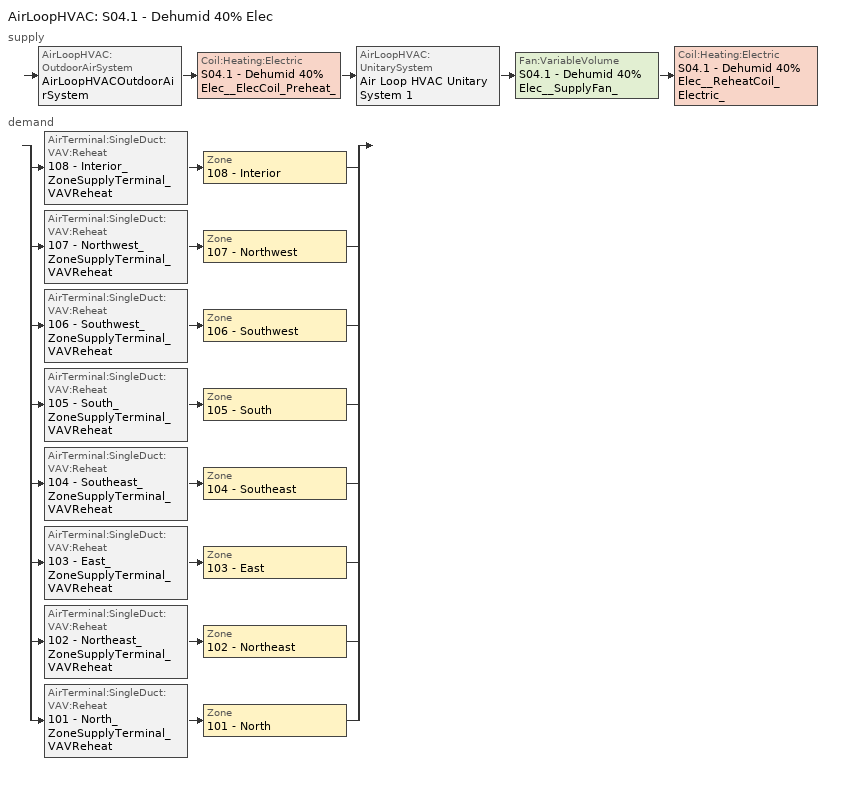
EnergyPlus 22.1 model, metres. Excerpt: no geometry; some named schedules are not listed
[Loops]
AirLoopHVAC 'S04.1 - Dehumid 40% Elec'
 supply: AirLoopHVAC:OutdoorAirSystem 'AirLoopHVACOutdoorAirSystem' > Coil:Heating:Electric 'S04.1 - Dehumid 40% Elec__ElecCoil_Preheat_' > AirLoopHVAC:UnitarySystem 'Air Loop HVAC Unitary System 1' > Fan:VariableVolume 'S04.1 - Dehumid 40% Elec__SupplyFan_' > Coil:Heating:Electric 'S04.1 - Dehumid 40% Elec__ReheatCoil_Electric_'
 demand: split
  | AirTerminal:SingleDuct:VAV:Reheat '108 - Interior_ZoneSupplyTerminal_VAVReheat' > Zone '108 - Interior'
  | AirTerminal:SingleDuct:VAV:Reheat '107 - Northwest_ZoneSupplyTerminal_VAVReheat' > Zone '107 - Northwest'
  | AirTerminal:SingleDuct:VAV:Reheat '106 - Southwest_ZoneSupplyTerminal_VAVReheat' > Zone '106 - Southwest'
  | AirTerminal:SingleDuct:VAV:Reheat '105 - South_ZoneSupplyTerminal_VAVReheat' > Zone '105 - South'
  | AirTerminal:SingleDuct:VAV:Reheat '104 - Southeast_ZoneSupplyTerminal_VAVReheat' > Zone '104 - Southeast'
  | AirTerminal:SingleDuct:VAV:Reheat '103 - East_ZoneSupplyTerminal_VAVReheat' > Zone '103 - East'
  | AirTerminal:SingleDuct:VAV:Reheat '102 - Northeast_ZoneSupplyTerminal_VAVReheat' > Zone '102 - Northeast'
  | AirTerminal:SingleDuct:VAV:Reheat '101 - North_ZoneSupplyTerminal_VAVReheat' > Zone '101 - North'
[SizingPeriod:DesignDay] Day of Month=21; Day Type=SummerDesignDay; Dry-Bulb Temperature Range Modifier Type=DifferenceSchedule; Humidity Condition Type=WetBulbProfileDifferenceSchedule; Barometric Pressure {Pa}=98465.9; Wind Speed {m/s}=9.02; Wind Direction {deg}=0; Rain Indicator=No; Snow Indicator=No; Solar Model Indicator=Schedule
Name | Month | Maximum Dry-Bulb Temperature {C} | Dry-Bulb Temperature Range Modifier Day Schedule | Wetbulb or DewPoint at Maximum Dry-Bulb {C} | Humidity Condition Day Schedule | Daylight Saving Time Indicator | Beam Solar Day Schedule | Diffuse Solar Day Schedule
04:CDD_Indianapolis Intl_ IN_ USA_April | 4 | 22.3889 | DrybulbTemperatureScheduleDayForDesignWeather_April | 18.3334 | WetbulbTemperatureScheduleDayForDesignWeather_April | Yes | BeamRadiationScheduleDayForDesignWeather_April | DiffuseRadiationScheduleDayForDesignWeather_April
05:CDD_Indianapolis Intl_ IN_ USA_May | 5 | 27.5333 | DrybulbTemperatureScheduleDayForDesignWeather_May | 21.1126 | WetbulbTemperatureScheduleDayForDesignWeather_May | Yes | BeamRadiationScheduleDayForDesignWeather_May | DiffuseRadiationScheduleDayForDesignWeather_May
06:CDD_Indianapolis Intl_ IN_ USA_June | 6 | 31.2778 | DrybulbTemperatureScheduleDayForDesignWeather_June | 22.7842 | WetbulbTemperatureScheduleDayForDesignWeather_June | Yes | BeamRadiationScheduleDayForDesignWeather_June | DiffuseRadiationScheduleDayForDesignWeather_June
07:CDD_Indianapolis Intl_ IN_ USA_July | 7 | 32.9444 | DrybulbTemperatureScheduleDayForDesignWeather_July | 23.8889 | WetbulbTemperatureScheduleDayForDesignWeather_July | Yes | BeamRadiationScheduleDayForDesignWeather_July | DiffuseRadiationScheduleDayForDesignWeather_July
08:CDD_Indianapolis Intl_ IN_ USA_August | 8 | 32.9444 | DrybulbTemperatureScheduleDayForDesignWeather_August | 23.8889 | WetbulbTemperatureScheduleDayForDesignWeather_August | Yes | BeamRadiationScheduleDayForDesignWeather_August | DiffuseRadiationScheduleDayForDesignWeather_August
09:CDD_Indianapolis Intl_ IN_ USA_September | 9 | 29.7556 | DrybulbTemperatureScheduleDayForDesignWeather_September | 22.2256 | WetbulbTemperatureScheduleDayForDesignWeather_September | Yes | BeamRadiationScheduleDayForDesignWeather_September | DiffuseRadiationScheduleDayForDesignWeather_September
10:CDD_Indianapolis Intl_ IN_ USA_October | 10 | 24.0556 | DrybulbTemperatureScheduleDayForDesignWeather_October | 19.4447 | WetbulbTemperatureScheduleDayForDesignWeather_October | Yes | BeamRadiationScheduleDayForDesignWeather_October | DiffuseRadiationScheduleDayForDesignWeather_October
11:CDD_Indianapolis Intl_ IN_ USA_November | 11 | 18.6444 | DrybulbTemperatureScheduleDayForDesignWeather_November | 16.1122 | WetbulbTemperatureScheduleDayForDesignWeather_November | No | BeamRadiationScheduleDayForDesignWeather_November | DiffuseRadiationScheduleDayForDesignWeather_November
12:CDD_Indianapolis Intl_ IN_ USA_December | 12 | 11.8333 | DrybulbTemperatureScheduleDayForDesignWeather_December | 11.1063 | WetbulbTemperatureScheduleDayForDesignWeather_December | No | BeamRadiationScheduleDayForDesignWeather_December | DiffuseRadiationScheduleDayForDesignWeather_December
[ZoneControl:Thermostat] Temperature Difference Between Cutout And Setpoint {deltaC}=0
Name | Zone or ZoneList | Control Type Schedule | Control 1
101 - North Thermostat | 101 - North | 101 - North Thermostat Schedule | S04.1 - Dehumid 40% Elec_Tstat 7
102 - Northeast Thermostat | 102 - Northeast | 102 - Northeast Thermostat Schedule | S04.1 - Dehumid 40% Elec_Tstat 6
103 - East Thermostat | 103 - East | 103 - East Thermostat Schedule | S04.1 - Dehumid 40% Elec_Tstat 5
104 - Southeast Thermostat | 104 - Southeast | 104 - Southeast Thermostat Schedule | S04.1 - Dehumid 40% Elec_Tstat 4
105 - South Thermostat | 105 - South | 105 - South Thermostat Schedule | S04.1 - Dehumid 40% Elec_Tstat 3
106 - Southwest Thermostat | 106 - Southwest | 106 - Southwest Thermostat Schedule | S04.1 - Dehumid 40% Elec_Tstat 2
107 - Northwest Thermostat | 107 - Northwest | 107 - Northwest Thermostat Schedule | S04.1 - Dehumid 40% Elec_Tstat 1
108 - Interior Thermostat | 108 - Interior | 108 - Interior Thermostat Schedule | S04.1 - Dehumid 40% Elec_Tstat
[ThermostatSetpoint:DualSetpoint] Heating Setpoint Temperature Schedule=Fan / Tstat_HtgSp; Cooling Setpoint Temperature Schedule=Fan / Tstat_ClgSp
S04.1 - Dehumid 40% Elec_Tstat 7; S04.1 - Dehumid 40% Elec_Tstat 6; S04.1 - Dehumid 40% Elec_Tstat 5; S04.1 - Dehumid 40% Elec_Tstat 4; S04.1 - Dehumid 40% Elec_Tstat 3; S04.1 - Dehumid 40% Elec_Tstat 2; S04.1 - Dehumid 40% Elec_Tstat 1; S04.1 - Dehumid 40% Elec_Tstat
[AirTerminal:SingleDuct:VAV:Reheat] Availability Schedule=ZoneTerminalReheatCoil_Sch; Zone Minimum Air Flow Input Method=Scheduled; Constant Minimum Air Flow Fraction=0.3; Fixed Minimum Air Flow Rate {m3/s}=0; Maximum Hot Water or Steam Flow Rate {m3/s}=0; Minimum Hot Water or Steam Flow Rate {m3/s}=0; Convergence Tolerance=0.001; Damper Heating Action=Normal; Maximum Flow per Zone Floor Area During Reheat {m3/s-m2}=Autocalculate; Maximum Flow Fraction During Reheat=Autocalculate; Maximum Reheat Air Temperature {C}=1500
Name | Maximum Air Flow Rate {m3/s} | Minimum Air Flow Fraction Schedule | Reheat Coil
101 - North_ZoneSupplyTerminal_VAVReheat | 0.584284 | 101 - North_MinAirFlowFractionSch | 101 - North_SupplyReheat_ElectricCoil
102 - Northeast_ZoneSupplyTerminal_VAVReheat | 0.39186 | 102 - Northeast_MinAirFlowFractionSch | 102 - Northeast_SupplyReheat_ElectricCoil
103 - East_ZoneSupplyTerminal_VAVReheat | 0.375006 | 103 - East_MinAirFlowFractionSch | 103 - East_SupplyReheat_ElectricCoil
104 - Southeast_ZoneSupplyTerminal_VAVReheat | 0.3127 | 104 - Southeast_MinAirFlowFractionSch | 104 - Southeast_SupplyReheat_ElectricCoil
105 - South_ZoneSupplyTerminal_VAVReheat | 0.380469 | 105 - South_MinAirFlowFractionSch | 105 - South_SupplyReheat_ElectricCoil
106 - Southwest_ZoneSupplyTerminal_VAVReheat | 0.860251 | 106 - Southwest_MinAirFlowFractionSch | 106 - Southwest_SupplyReheat_ElectricCoil
107 - Northwest_ZoneSupplyTerminal_VAVReheat | 0.481161 | 107 - Northwest_MinAirFlowFractionSch | 107 - Northwest_SupplyReheat_ElectricCoil
108 - Interior_ZoneSupplyTerminal_VAVReheat | 1.23327 | 108 - Interior_MinAirFlowFractionSch | 108 - Interior_SupplyReheat_ElectricCoil
[Coil:Heating:Electric] Efficiency=1
Name | Availability Schedule | Nominal Capacity {W}
101 - North_SupplyReheat_ElectricCoil | ZoneTerminalReheatCoil_Sch | 7643.73
102 - Northeast_SupplyReheat_ElectricCoil | ZoneTerminalReheatCoil_Sch | 6262.92
103 - East_SupplyReheat_ElectricCoil | ZoneTerminalReheatCoil_Sch | 4533.46
104 - Southeast_SupplyReheat_ElectricCoil | ZoneTerminalReheatCoil_Sch | 3471.6
105 - South_SupplyReheat_ElectricCoil | ZoneTerminalReheatCoil_Sch | 4249.03
106 - Southwest_SupplyReheat_ElectricCoil | ZoneTerminalReheatCoil_Sch | 10354.9
107 - Northwest_SupplyReheat_ElectricCoil | ZoneTerminalReheatCoil_Sch | 5527.09
108 - Interior_SupplyReheat_ElectricCoil | ZoneTerminalReheatCoil_Sch | 7037.98
S04.1 - Dehumid 40% Elec__ElecCoil_Preheat_ | PreheatCoil_Sch | Autosize
S04.1 - Dehumid 40% Elec__ReheatCoil_Electric_ | DehumidReheatCoil_Sch | Autosize
[Zone equipment]
101 - North: 101 - North_ZoneSupplyTerminal_VAVReheat
102 - Northeast: 102 - Northeast_ZoneSupplyTerminal_VAVReheat
103 - East: 103 - East_ZoneSupplyTerminal_VAVReheat
104 - Southeast: 104 - Southeast_ZoneSupplyTerminal_VAVReheat
105 - South: 105 - South_ZoneSupplyTerminal_VAVReheat
106 - Southwest: 106 - Southwest_ZoneSupplyTerminal_VAVReheat
107 - Northwest: 107 - Northwest_ZoneSupplyTerminal_VAVReheat
108 - Interior: 108 - Interior_ZoneSupplyTerminal_VAVReheat
[Sizing:Zone] Zone Cooling Design Supply Air Temperature Input Method=SupplyAirTemperature; Zone Cooling Design Supply Air Temperature {C}=12.7778; Zone Cooling Design Supply Air Temperature Difference {deltaC}=11.11; Zone Heating Design Supply Air Temperature Input Method=SupplyAirTemperature; Zone Heating Design Supply Air Temperature {C}=35; Zone Heating Design Supply Air Temperature Difference {deltaC}=11.11; Zone Cooling Design Supply Air Humidity Ratio {kgWater/kgDryAir}=0.0085; Zone Heating Design Supply Air Humidity Ratio {kgWater/kgDryAir}=0.008; Cooling Design Air Flow Method=Flow/Zone; Cooling Minimum Air Flow per Zone Floor Area {m3/s-m2}=0.000762; Cooling Minimum Air Flow {m3/s}=0; Cooling Minimum Air Flow Fraction=0; Heating Design Air Flow Method=Flow/Zone; Heating Maximum Air Flow per Zone Floor Area {m3/s-m2}=0.002032; Heating Maximum Air Flow {m3/s}=0.141576; Heating Maximum Air Flow Fraction=0.3; Account for Dedicated Outdoor Air System=No
Name | Design Specification Outdoor Air Object | Cooling Design Air Flow Rate {m3/s} | Heating Design Air Flow Rate {m3/s}
101 - North | 101 - North_DesignSpecOA | 0.584284 | 0.293178
102 - Northeast | 102 - Northeast_DesignSpecOA | 0.39186 | 0.240216
103 - East | 103 - East_DesignSpecOA | 0.375006 | 0.173882
104 - Southeast | 104 - Southeast_DesignSpecOA | 0.3127 | 0.133154
105 - South | 105 - South_DesignSpecOA | 0.380469 | 0.162973
106 - Southwest | 106 - Southwest_DesignSpecOA | 0.860251 | 0.397164
107 - Northwest | 107 - Northwest_DesignSpecOA | 0.481161 | 0.211993
108 - Interior | 108 - Interior_DesignSpecOA | 1.23327 | 0.269944
[DesignSpecification:OutdoorAir] Outdoor Air Method=Sum; Outdoor Air Flow per Person {m3/s-person}=0; Outdoor Air Flow per Zone Floor Area {m3/s-m2}=0; Outdoor Air Flow Air Changes per Hour {1/hr}=0
Name | Outdoor Air Flow per Zone {m3/s}
101 - North_DesignSpecOA | 0.102585
102 - Northeast_DesignSpecOA | 0.0602645
103 - East_DesignSpecOA | 0.0492215
104 - Southeast_DesignSpecOA | 0.0525687
105 - South_DesignSpecOA | 0.0692984
106 - Southwest_DesignSpecOA | 0.106062
107 - Northwest_DesignSpecOA | 0.0456392
108 - Interior_DesignSpecOA | 0.269944
[AirLoopHVAC]
S04.1 - Dehumid 40% Elec: Design Supply Air Flow Rate {m3/s}=AutoSize; Design Return Air Flow Fraction of Supply Air Flow=1
[Sizing:System]
S04.1 - Dehumid 40% Elec: Type of Load to Size On=Sensible; Design Outdoor Air Flow Rate {m3/s}=1.8825; Central Heating Maximum System Air Flow Ratio=0.460969; Preheat Design Temperature {C}=10; Preheat Design Humidity Ratio {kgWater/kgDryAir}=0.008; Precool Design Temperature {C}=15.5556; Precool Design Humidity Ratio {kgWater/kgDryAir}=0.008; Central Cooling Design Supply Air Temperature {C}=12.7778; Central Heating Design Supply Air Temperature {C}=12.7778; Type of Zone Sum to Use=Coincident; 100% Outdoor Air in Cooling=No; 100% Outdoor Air in Heating=No; Central Cooling Design Supply Air Humidity Ratio {kgWater/kgDryAir}=0.0085; Central Heating Design Supply Air Humidity Ratio {kgWater/kgDryAir}=0.008; Cooling Supply Air Flow Rate Method=Flow/System; Cooling Supply Air Flow Rate {m3/s}=4.08223; Cooling Supply Air Flow Rate Per Floor Area {m3/s-m2}=0.00996765; Cooling Fraction of Autosized Cooling Supply Air Flow Rate=1; Cooling Supply Air Flow Rate Per Unit Cooling Capacity {m3/s-W}=3.94755e-05; Heating Supply Air Flow Rate Method=Flow/System; Heating Supply Air Flow Rate {m3/s}=4.08223; Heating Supply Air Flow Rate Per Floor Area {m3/s-m2}=0.00996765; Heating Fraction of Autosized Heating Supply Air Flow Rate=1; Heating Fraction of Autosized Cooling Supply Air Flow Rate=1; Heating Supply Air Flow Rate Per Unit Heating Capacity {m3/s-W}=3.15882e-05; System Outdoor Air Method=ZoneSum; Zone Maximum Outdoor Air Fraction=1; Cooling Design Capacity Method=CoolingDesignCapacity; Cooling Design Capacity {W}=Autosize; Cooling Design Capacity Per Floor Area {W/m2}=234.7; Fraction of Autosized Cooling Design Capacity=1; Heating Design Capacity Method=HeatingDesignCapacity; Heating Design Capacity {W}=Autosize; Heating Design Capacity Per Floor Area {W/m2}=157; Fraction of Autosized Heating Design Capacity=1; Central Cooling Capacity Control Method=VAV
[Controller:OutdoorAir]
OAController: Minimum Outdoor Air Flow Rate {m3/s}=1.8825; Maximum Outdoor Air Flow Rate {m3/s}=1.8825; Economizer Control Type=NoEconomizer; Economizer Control Action Type=ModulateFlow; Economizer Maximum Limit Dry-Bulb Temperature {C}=28; Economizer Maximum Limit Enthalpy {J/kg}=64000; Economizer Minimum Limit Dry-Bulb Temperature {C}=-100; Lockout Type=NoLockout; Minimum Limit Type=FixedMinimum; High Humidity Control=No; Control High Indoor Humidity Based on Outdoor Humidity Ratio=Yes; Heat Recovery Bypass Control Type=BypassWhenWithinEconomizerLimits
[SetpointManager:MixedAir] Control Variable=Temperature
Node 8 OS Default SPM; Node 10 OS Default SPM
[SetpointManager:Scheduled] Control Variable=Temperature
Name | Schedule
S04.1 - Dehumid 40% Elec_PreheatCoilSetpointManager | Schedule_SchType_Constant 1
Node 11 OS Default SPM; S04.1 - Dehumid 40% Elec_SupplyAirSetpointManager | Schedule_SchType_Constant 2
[AirLoopHVAC:UnitarySystem]
Air Loop HVAC Unitary System 1: Control Type=SetPoint; Dehumidification Control Type=CoolReheat; DX Heating Coil Sizing Ratio=1; Cooling Coil=S04.1 - Dehumid 40% Elec_S04.1 - Dehumid 40% Elec_CentralCoolingCoil; Use DOAS DX Cooling Coil=No; Minimum Supply Air Temperature {C}=2; Latent Load Control=LatentOrSensibleLoadControl; Cooling Supply Air Flow Rate Method=SupplyAirFlowRate; Cooling Supply Air Flow Rate {m3/s}=Autosize; Heating Supply Air Flow Rate Method=SupplyAirFlowRate; Heating Supply Air Flow Rate {m3/s}=Autosize; No Load Supply Air Flow Rate Method=SupplyAirFlowRate; No Load Supply Air Flow Rate {m3/s}=Autosize; Maximum Supply Air Temperature {C}=80; Maximum Outdoor Dry-Bulb Temperature for Supplemental Heater Operation {C}=21; Maximum Cycling Rate {cycles/hr}=2.5; Heat Pump Time Constant {s}=60; Fraction of On-Cycle Power Use=0.01; Heat Pump Fan Delay Time {s}=60; Ancillary On-Cycle Electric Power {W}=0; Ancillary Off-Cycle Electric Power {W}=0
[Coil:Cooling:DX:SingleSpeed]
S04.1 - Dehumid 40% Elec_S04.1 - Dehumid 40% Elec_CentralCoolingCoil: Availability Schedule=CentralCoolingCoil_Sch; Gross Rated Total Cooling Capacity {W}=101410; Gross Rated Sensible Heat Ratio=0.7; Gross Rated Cooling COP {W/W}=3; Rated Air Flow Rate {m3/s}=4.08223; Rated Evaporator Fan Power Per Volume Flow Rate {W/(m3/s)}=773.3; Total Cooling Capacity Function of Temperature Curve=Table Multi Variable Lookup 1; Total Cooling Capacity Function of Flow Fraction Curve=Table Multi Variable Lookup 2; Energy Input Ratio Function of Temperature Curve=Table Multi Variable Lookup 3; Energy Input Ratio Function of Flow Fraction Curve=Table Multi Variable Lookup 4; Part Load Fraction Correlation Curve=CoolPLFFPLR; Minimum Outdoor Dry-Bulb Temperature for Compressor Operation {C}=-60; Condenser Type=AirCooled; Evaporative Condenser Effectiveness=0; Evaporative Condenser Air Flow Rate {m3/s}=Autosize; Evaporative Condenser Pump Rated Power Consumption {W}=Autosize; Crankcase Heater Capacity {W}=0; Maximum Outdoor Dry-Bulb Temperature for Crankcase Heater Operation {C}=0; Basin Heater Capacity {W/K}=0; Basin Heater Setpoint Temperature {C}=10
[SetpointManager:MultiZone:MaximumHumidity:Average]
S04.1 - Dehumid 40% Elec_DehumidifierSetpointManager: HVAC Air Loop=S04.1 - Dehumid 40% Elec; Minimum Setpoint Humidity Ratio {kgWater/kgDryAir}=0.008; Maximum Setpoint Humidity Ratio {kgWater/kgDryAir}=0.015
[Fan:VariableVolume]
S04.1 - Dehumid 40% Elec__SupplyFan_: Availability Schedule=S04.1 - Dehumid 40% Elec_Availability; Fan Total Efficiency=0.54; Pressure Rise {Pa}=497.1568; Maximum Flow Rate {m3/s}=4.08223; Fan Power Minimum Flow Rate Input Method=Fraction; Fan Power Minimum Flow Fraction=0; Fan Power Minimum Air Flow Rate {m3/s}=0; Motor Efficiency=0.771429; Motor In Airstream Fraction=1; Fan Power Coefficient 1=0.0605594; Fan Power Coefficient 2=-0.0297008; Fan Power Coefficient 3=1.09353; Fan Power Coefficient 4=-0.911033; Fan Power Coefficient 5=0.786713
[EnergyManagementSystem:Sensor]
Energy_Management_System_Sensor_1: Output:Variable or Output:Meter Index Key=S04.1 - Dehumid 40% Elec_S04.1 - Dehumid 40% Elec_CentralCoolingCoil; Output:Variable or Output:Meter=Cooling Coil Total Cooling Rate
[Schedule:Year]
Fan / Tstat_HtgSp: Schedule_141761182, 1, 1, 12, 31
Fan / Tstat_ClgSp: Schedule_141761181, 1, 1, 12, 31
101 - North_MinAirFlowFractionSch: Schedule_2025797646, 1, 1, 12, 31
102 - Northeast_MinAirFlowFractionSch: Schedule_2025797645, 1, 1, 12, 31
103 - East_MinAirFlowFractionSch: Schedule_2025797644, 1, 1, 12, 31
104 - Southeast_MinAirFlowFractionSch: Schedule_2025797643, 1, 1, 12, 31
105 - South_MinAirFlowFractionSch: Schedule_2025797642, 1, 1, 12, 31
106 - Southwest_MinAirFlowFractionSch: Schedule_2025797641, 1, 1, 12, 31
107 - Northwest_MinAirFlowFractionSch: Schedule_2025797640, 1, 1, 12, 31
108 - Interior_MinAirFlowFractionSch: Schedule_2025797639, 1, 1, 12, 31
S04.1 - Dehumid 40% Elec_Availability: Schedule_2025797638, 1, 1, 12, 31
[Schedule:Week:Daily]
Schedule_141761182: Fan / Tstat_Profile_Profile_3_HtgSp_UnoccupiedAvailable, Fan / Tstat_Profile_Profile_2_HtgSp_UnoccupiedAvailable, Fan / Tstat_Profile_Profile_2_HtgSp_UnoccupiedAvailable, Fan / Tstat_Profile_Profile_2_HtgSp_UnoccupiedAvailable, Fan / Tstat_Profile_Profile_2_HtgSp_UnoccupiedAvailable, Fan / Tstat_Profile_Profile_2_HtgSp_UnoccupiedAvailable, Fan / Tstat_Profile_Profile_3_HtgSp_UnoccupiedAvailable, Fan / Tstat_Profile_Profile_3_HtgSp_UnoccupiedAvailable, Fan / Tstat_Profile_Profile_1_HtgSp_UnoccupiedAvailable, S04.1 - Dehumid 40% Elec_Thermostat_HtgSp_at_WDD, Fan / Tstat_Profile_Profile_3_HtgSp_UnoccupiedAvailable, Fan / Tstat_Profile_Profile_3_HtgSp_UnoccupiedAvailable
Schedule_141761181: Fan / Tstat_Profile_Profile_3_ClgSp_UnoccupiedAvailable, Fan / Tstat_Profile_Profile_2_ClgSp_UnoccupiedAvailable, Fan / Tstat_Profile_Profile_2_ClgSp_UnoccupiedAvailable, Fan / Tstat_Profile_Profile_2_ClgSp_UnoccupiedAvailable, Fan / Tstat_Profile_Profile_2_ClgSp_UnoccupiedAvailable, Fan / Tstat_Profile_Profile_2_ClgSp_UnoccupiedAvailable, Fan / Tstat_Profile_Profile_3_ClgSp_UnoccupiedAvailable, Fan / Tstat_Profile_Profile_3_ClgSp_UnoccupiedAvailable, Fan / Tstat_Profile_Profile_1_ClgSp_UnoccupiedAvailable, S04.1 - Dehumid 40% Elec_Thermostat_ClgSp_at_WDD, Fan / Tstat_Profile_Profile_3_ClgSp_UnoccupiedAvailable, Fan / Tstat_Profile_Profile_3_ClgSp_UnoccupiedAvailable
Schedule_2025797646: Schedule141761181_Profile_Profile_48, Schedule141761181_Profile_Profile_47, Schedule141761181_Profile_Profile_47, Schedule141761181_Profile_Profile_47, Schedule141761181_Profile_Profile_47, Schedule141761181_Profile_Profile_47, Schedule141761181_Profile_Profile_48, Schedule141761181_Profile_Profile_48, Schedule141761181_Profile_Profile_46, Daily_AlwaysOn, Schedule141761181_Profile_Profile_48, Schedule141761181_Profile_Profile_48
Schedule_2025797645: Schedule141761181_Profile_Profile_45, Schedule141761181_Profile_Profile_44, Schedule141761181_Profile_Profile_44, Schedule141761181_Profile_Profile_44, Schedule141761181_Profile_Profile_44, Schedule141761181_Profile_Profile_44, Schedule141761181_Profile_Profile_45, Schedule141761181_Profile_Profile_45, Schedule141761181_Profile_Profile_43, Daily_AlwaysOn, Schedule141761181_Profile_Profile_45, Schedule141761181_Profile_Profile_45
Schedule_2025797644: Schedule141761181_Profile_Profile_42, Schedule141761181_Profile_Profile_41, Schedule141761181_Profile_Profile_41, Schedule141761181_Profile_Profile_41, Schedule141761181_Profile_Profile_41, Schedule141761181_Profile_Profile_41, Schedule141761181_Profile_Profile_42, Schedule141761181_Profile_Profile_42, Schedule141761181_Profile_Profile_40, Daily_AlwaysOn, Schedule141761181_Profile_Profile_42, Schedule141761181_Profile_Profile_42
Schedule_2025797643: Schedule141761181_Profile_Profile_39, Schedule141761181_Profile_Profile_38, Schedule141761181_Profile_Profile_38, Schedule141761181_Profile_Profile_38, Schedule141761181_Profile_Profile_38, Schedule141761181_Profile_Profile_38, Schedule141761181_Profile_Profile_39, Schedule141761181_Profile_Profile_39, Schedule141761181_Profile_Profile_37, Daily_AlwaysOn, Schedule141761181_Profile_Profile_39, Schedule141761181_Profile_Profile_39
Schedule_2025797642: Schedule141761181_Profile_Profile_36, Schedule141761181_Profile_Profile_35, Schedule141761181_Profile_Profile_35, Schedule141761181_Profile_Profile_35, Schedule141761181_Profile_Profile_35, Schedule141761181_Profile_Profile_35, Schedule141761181_Profile_Profile_36, Schedule141761181_Profile_Profile_36, Schedule141761181_Profile_Profile_34, Daily_AlwaysOn, Schedule141761181_Profile_Profile_36, Schedule141761181_Profile_Profile_36
Schedule_2025797641: Schedule141761181_Profile_Profile_33, Schedule141761181_Profile_Profile_32, Schedule141761181_Profile_Profile_32, Schedule141761181_Profile_Profile_32, Schedule141761181_Profile_Profile_32, Schedule141761181_Profile_Profile_32, Schedule141761181_Profile_Profile_33, Schedule141761181_Profile_Profile_33, Schedule141761181_Profile_Profile_31, Daily_AlwaysOn, Schedule141761181_Profile_Profile_33, Schedule141761181_Profile_Profile_33
Schedule_2025797640: Schedule141761181_Profile_Profile_30, Schedule141761181_Profile_Profile_29, Schedule141761181_Profile_Profile_29, Schedule141761181_Profile_Profile_29, Schedule141761181_Profile_Profile_29, Schedule141761181_Profile_Profile_29, Schedule141761181_Profile_Profile_30, Schedule141761181_Profile_Profile_30, Schedule141761181_Profile_Profile_28, Daily_AlwaysOn, Schedule141761181_Profile_Profile_30, Schedule141761181_Profile_Profile_30
Schedule_2025797639: Schedule141761181_Profile_Profile_27, Schedule141761181_Profile_Profile_26, Schedule141761181_Profile_Profile_26, Schedule141761181_Profile_Profile_26, Schedule141761181_Profile_Profile_26, Schedule141761181_Profile_Profile_26, Schedule141761181_Profile_Profile_27, Schedule141761181_Profile_Profile_27, Schedule141761181_Profile_Profile_25, Daily_AlwaysOn, Schedule141761181_Profile_Profile_27, Schedule141761181_Profile_Profile_27
Schedule_2025797638: Schedule141761181_Profile_Profile_24, Schedule141761181_Profile_Profile_23, Schedule141761181_Profile_Profile_23, Schedule141761181_Profile_Profile_23, Schedule141761181_Profile_Profile_23, Schedule141761181_Profile_Profile_23, Schedule141761181_Profile_Profile_24, Schedule141761181_Profile_Profile_24, Schedule141761181_Profile_Profile_22, Daily_Available, Schedule141761181_Profile_Profile_24, Schedule141761181_Profile_Profile_24
[Schedule:Day:Interval]
Fan / Tstat_Profile_Profile_3_HtgSp_UnoccupiedAvailable: No, 24:00, 18.3333
Fan / Tstat_Profile_Profile_2_HtgSp_UnoccupiedAvailable; Fan / Tstat_Profile_Profile_1_HtgSp_UnoccupiedAvailable: No, 06:00, 18.3333, 21:00, 21.1111, 24:00, 18.3333
S04.1 - Dehumid 40% Elec_Thermostat_HtgSp_at_WDD: No, 24:00, 21.1111
Fan / Tstat_Profile_Profile_3_ClgSp_UnoccupiedAvailable: No, 24:00, 26.6667
Fan / Tstat_Profile_Profile_2_ClgSp_UnoccupiedAvailable; Fan / Tstat_Profile_Profile_1_ClgSp_UnoccupiedAvailable: No, 06:00, 26.6667, 21:00, 23.8889, 24:00, 26.6667
S04.1 - Dehumid 40% Elec_Thermostat_ClgSp_at_WDD: No, 24:00, 23.8889
Schedule141761181_Profile_Profile_48; Schedule141761181_Profile_Profile_45; Schedule141761181_Profile_Profile_42; Schedule141761181_Profile_Profile_39; Schedule141761181_Profile_Profile_36; Schedule141761181_Profile_Profile_33; Schedule141761181_Profile_Profile_30; Schedule141761181_Profile_Profile_27; Schedule141761181_Profile_Profile_24: No, 24:00, 0
Schedule141761181_Profile_Profile_47; Schedule141761181_Profile_Profile_46: No, 06:00, 0, 21:00, 0.501772, 24:00, 0
Daily_AlwaysOn; Daily_Available: No, 24:00, 1
Schedule141761181_Profile_Profile_44; Schedule141761181_Profile_Profile_43: No, 06:00, 0, 21:00, 0.613015, 24:00, 0
Schedule141761181_Profile_Profile_41; Schedule141761181_Profile_Profile_40: No, 06:00, 0, 21:00, 0.463679, 24:00, 0
Schedule141761181_Profile_Profile_38; Schedule141761181_Profile_Profile_37: No, 06:00, 0, 21:00, 0.425821, 24:00, 0
Schedule141761181_Profile_Profile_35; Schedule141761181_Profile_Profile_34: No, 06:00, 0, 21:00, 0.428348, 24:00, 0
Schedule141761181_Profile_Profile_32; Schedule141761181_Profile_Profile_31: No, 06:00, 0, 21:00, 0.461683, 24:00, 0
Schedule141761181_Profile_Profile_29; Schedule141761181_Profile_Profile_28: No, 06:00, 0, 21:00, 0.440586, 24:00, 0
Schedule141761181_Profile_Profile_26; Schedule141761181_Profile_Profile_25: No, 06:00, 0, 21:00, 0.218885, 24:00, 0
Schedule141761181_Profile_Profile_22; Schedule141761181_Profile_Profile_23: No, 06:00, 0, 21:00, 1, 24:00, 0
[Schedule:Compact]
101 - North Thermostat Schedule; 102 - Northeast Thermostat Schedule; 103 - East Thermostat Schedule; 104 - Southeast Thermostat Schedule; 105 - South Thermostat Schedule; 106 - Southwest Thermostat Schedule; 107 - Northwest Thermostat Schedule; 108 - Interior Thermostat Schedule: Through: 12/31, For: AllDays, Until: 24:00, 4
ZoneTerminalReheatCoil_Sch; CentralCoolingCoil_Sch; DehumidReheatCoil_Sch; PreheatCoil_Sch: Through: 12/31, For: AllDays, Until: 24:00, 1
[Schedule:Constant]
Schedule_SchType_Constant 1: Temperature 1, 10
Schedule_SchType_Constant 2: Temperature 1, 12.7778
[Table:Lookup]
Table Multi Variable Lookup 1: Table Multi Variable Lookup 1_IndependentVariableList, Dimensionless, 1.01444, 0.98191, 0.944263, 0.902464, 0.856867, 0.806505, 0.770702, 1.01543, 0.982821, 0.945059, 0.903316, 0.857631, 0.807195, 0.771346, 1.04978, 1.009, 0.961968, 0.910937, 0.859048, 0.807978, 0.772055, 1.14712, 1.10345, 1.05519, 1, 0.938461, 0.870475, 0.815074, 1.24976, 1.20405, 1.15291, 1.09695, 1.03254, 0.95935, 0.895228, 1.33291, 1.28506, 1.23107, 1.17154, 1.10512, 1.0288, 0.962242, 1.41532, 1.36335, 1.30721, 1.24311, 1.17165, 1.09318, 1.02748
Table Multi Variable Lookup 2: Table Multi Variable Lookup 2_IndependentVariableList, Dimensionless, 0.898469, 0.921585, 0.940053, 0.97327, 1, 1.01879, 1.02927, 1.038
Table Multi Variable Lookup 3: Table Multi Variable Lookup 3_IndependentVariableList, Dimensionless, 0.711923, 0.817841, 0.944626, 1.09575, 1.28215, 1.51389, 1.78905, 0.711281, 0.817163, 0.943872, 1.0948, 1.28101, 1.51268, 1.78766, 0.690188, 0.797848, 0.928524, 1.08676, 1.27907, 1.51135, 1.78613, 0.637856, 0.736544, 0.854299, 1, 1.18275, 1.41305, 1.69774, 0.592196, 0.682564, 0.79062, 0.921656, 1.08626, 1.29743, 1.55684, 0.560962, 0.645912, 0.747757, 0.871583, 1.02488, 1.22062, 1.45763, 0.533933, 0.615271, 0.711484, 0.829936, 0.976974, 1.16024, 1.37517
Table Multi Variable Lookup 4: Table Multi Variable Lookup 4_IndependentVariableList, Dimensionless, 1.09955, 1.07495, 1.05613, 1.0242, 1, 0.984206, 0.975589, 0.968506
[Table:IndependentVariableList]
Table Multi Variable Lookup 1_IndependentVariableList: Table Multi Variable Lookup 1_IndependentVariable_0, Table Multi Variable Lookup 1_IndependentVariable_1
Table Multi Variable Lookup 2_IndependentVariableList: Table Multi Variable Lookup 2_IndependentVariable_0
Table Multi Variable Lookup 3_IndependentVariableList: Table Multi Variable Lookup 3_IndependentVariable_0, Table Multi Variable Lookup 3_IndependentVariable_1
Table Multi Variable Lookup 4_IndependentVariableList: Table Multi Variable Lookup 4_IndependentVariable_0
[Table:IndependentVariable]
Table Multi Variable Lookup 1_IndependentVariable_0; Table Multi Variable Lookup 3_IndependentVariable_0: Cubic, Linear, 12.2222, 26.6667, Dimensionless, 12.2222, 14.4444, 16.6667, 19.4444, 22.2222, 24.4444, 26.6667
Table Multi Variable Lookup 1_IndependentVariable_1; Table Multi Variable Lookup 3_IndependentVariable_1: Cubic, Linear, 18.3333, 51.6667, Dimensionless, 18.3333, 23.8889, 29.4444, 35, 40.5556, 46.1111, 51.6667
Table Multi Variable Lookup 2_IndependentVariable_0; Table Multi Variable Lookup 4_IndependentVariable_0: Cubic, Linear, 0.625, 1.25, Dimensionless, 0.625, 0.6875, 0.75, 0.875, 1, 1.125, 1.1875, 1.25
[Curve:Quadratic]
CoolPLFFPLR: Coefficient1 Constant=0.85; Coefficient2 x=0.15; Coefficient3 x**2=0; Minimum Value of x=0; Maximum Value of x=1; Input Unit Type for X=Dimensionless; Output Unit Type=Dimensionless
